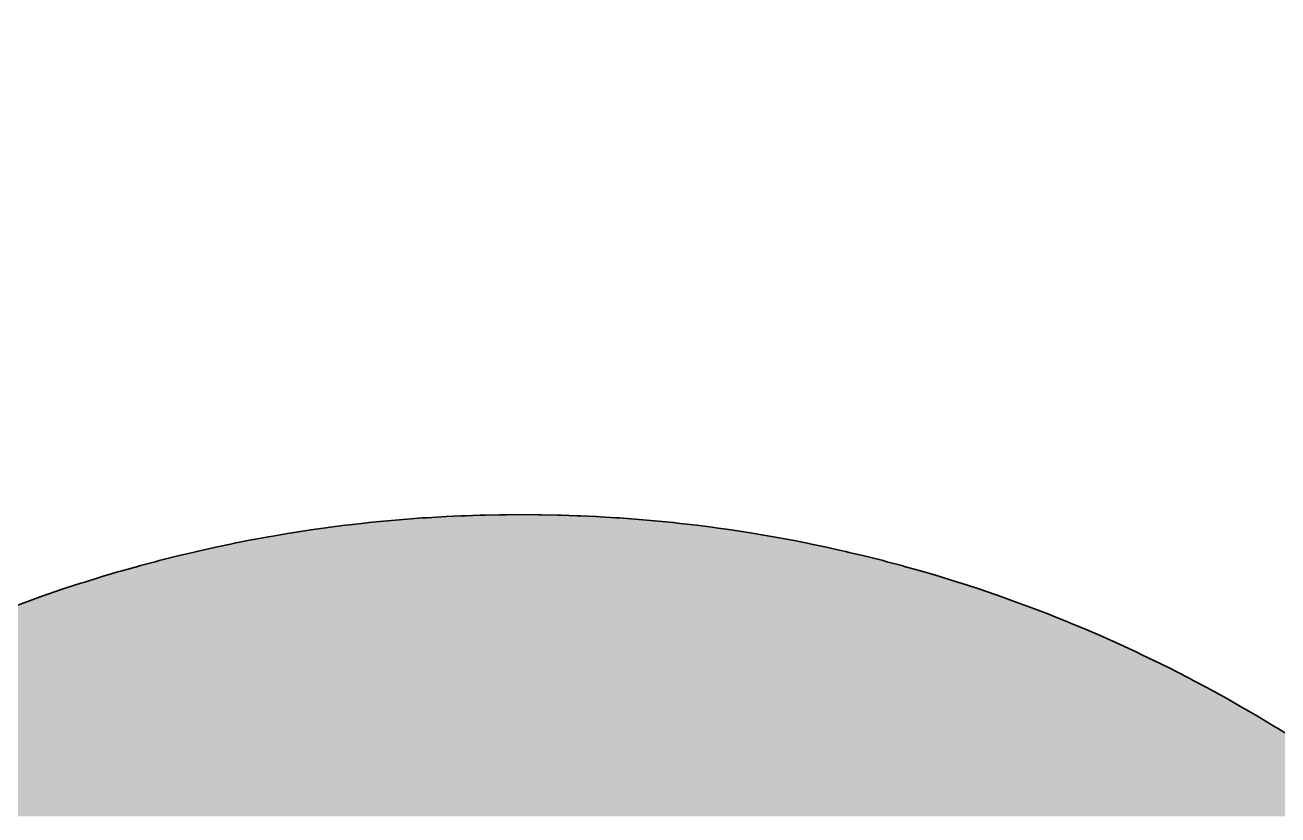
# Model space of a CAD drawing. Header units: inches. Extents: x -225 to -89, y -302 to -258.
# Drawn here: x -169.5333 to -169.4004, y -267.1781 to -267.0944 of the extents above; entities that cross this region are included whole.
import ezdxf

# ---------------------------------------------------------------- set-up
doc = ezdxf.new("R2010")
doc.units = ezdxf.units.IN
doc.header["$MEASUREMENT"] = 0
doc.layers.add('A-Elev-Line-01', color=252, linetype='Continuous', lineweight=35)

# ---------------------------------------------------------------- blocks, each defined once
blk = doc.blocks.new('*U15')
at = {"color": 40, "linetype": 'Continuous'}
for p, q in [((714.259, 1225.606), (713.33, 1225.549)), ((714.543, 1225.62), (714.259, 1225.606)), ((715.467, 1225.664), (714.543, 1225.62)), ((715.761, 1225.675), (715.467, 1225.664)), ((716.675, 1225.707), (715.761, 1225.675)), ((716.993, 1225.713), (716.675, 1225.707)), ((717.884, 1225.733), (716.993, 1225.713)), ((718.306, 1225.736), (717.884, 1225.733)), ((719.092, 1225.742), (718.306, 1225.736)), ((720.301, 1225.736), (719.092, 1225.742)), ((720.301, 1225.736), (720.485, 1225.733)), ((720.485, 1225.733), (721.51, 1225.713)), ((721.51, 1225.713), (721.723, 1225.707)), ((721.723, 1225.707), (722.718, 1225.675)), ((722.718, 1225.675), (722.944, 1225.664)), ((722.944, 1225.664), (723.926, 1225.62)), ((723.926, 1225.62), (724.158, 1225.606)), ((724.158, 1225.606), (725.133, 1225.549)), ((707.041, 1224.918), (706.107, 1224.784)), ((707.305, 1224.952), (707.041, 1224.918)), ((708.24, 1225.073), (707.305, 1224.952)), ((708.505, 1225.103), (708.24, 1225.073)), ((709.441, 1225.211), (708.505, 1225.103)), ((709.708, 1225.239), (709.441, 1225.211)), ((710.643, 1225.334), (709.708, 1225.239)), ((710.913, 1225.358), (710.643, 1225.334)), ((711.847, 1225.441), (710.913, 1225.358)), ((712.12, 1225.462), (711.847, 1225.441)), ((713.053, 1225.532), (712.12, 1225.462)), ((713.33, 1225.549), (713.053, 1225.532)), ((725.133, 1225.549), (725.369, 1225.532)), ((725.369, 1225.532), (726.338, 1225.462)), ((726.338, 1225.462), (726.577, 1225.441)), ((726.577, 1225.441), (727.543, 1225.358)), ((727.543, 1225.358), (727.784, 1225.334)), ((727.784, 1225.334), (728.746, 1225.239)), ((728.746, 1225.239), (728.988, 1225.211)), ((728.988, 1225.211), (729.947, 1225.103)), ((729.947, 1225.103), (730.19, 1225.073)), ((730.19, 1225.073), (731.146, 1224.952)), ((731.146, 1224.952), (731.39, 1224.918)), ((731.39, 1224.918), (732.343, 1224.784)), ((702.269, 1224.138), (701.341, 1223.954)), ((702.528, 1224.185), (702.269, 1224.138)), ((703.458, 1224.356), (702.528, 1224.185)), ((703.718, 1224.401), (703.458, 1224.356)), ((704.65, 1224.559), (703.718, 1224.401)), ((704.911, 1224.6), (704.65, 1224.559)), ((705.844, 1224.747), (704.911, 1224.6)), ((706.107, 1224.784), (705.844, 1224.747)), ((732.343, 1224.784), (732.587, 1224.747)), ((732.587, 1224.747), (733.538, 1224.6)), ((733.538, 1224.6), (733.782, 1224.559)), ((733.782, 1224.559), (734.731, 1224.401)), ((734.731, 1224.401), (734.975, 1224.356)), ((734.975, 1224.356), (735.92, 1224.185)), ((735.92, 1224.185), (736.164, 1224.138)), ((736.164, 1224.138), (737.107, 1223.954)), ((698.722, 1223.386), (697.8, 1223.164)), ((698.977, 1223.443), (698.722, 1223.386)), ((699.901, 1223.652), (698.977, 1223.443)), ((700.157, 1223.706), (699.901, 1223.652)), ((701.083, 1223.903), (700.157, 1223.706)), ((701.341, 1223.954), (701.083, 1223.903)), ((737.107, 1223.954), (737.35, 1223.903)), ((737.35, 1223.903), (738.29, 1223.706)), ((738.29, 1223.706), (738.533, 1223.652)), ((738.533, 1223.652), (739.47, 1223.443)), ((739.47, 1223.443), (739.713, 1223.386)), ((739.713, 1223.386), (740.646, 1223.164)), ((695.207, 1222.492), (694.295, 1222.233)), ((695.459, 1222.559), (695.207, 1222.492)), ((696.375, 1222.805), (695.459, 1222.559)), ((696.628, 1222.87), (696.375, 1222.805)), ((697.546, 1223.103), (696.628, 1222.87)), ((697.8, 1223.164), (697.546, 1223.103)), ((740.646, 1223.164), (740.889, 1223.103)), ((740.889, 1223.103), (741.818, 1222.87)), ((741.818, 1222.87), (742.06, 1222.805)), ((742.06, 1222.805), (742.987, 1222.559)), ((742.987, 1222.559), (743.228, 1222.492)), ((743.228, 1222.492), (744.151, 1222.233)), ((692.885, 1221.818), (691.98, 1221.535)), ((693.135, 1221.892), (692.885, 1221.818)), ((694.044, 1222.163), (693.135, 1221.892)), ((694.295, 1222.233), (694.044, 1222.163)), ((744.151, 1222.233), (744.392, 1222.163)), ((744.392, 1222.163), (745.311, 1221.892)), ((745.311, 1221.892), (745.55, 1221.818)), ((745.55, 1221.818), (746.465, 1221.535)), ((690.582, 1221.082), (689.684, 1220.775)), ((690.829, 1221.163), (690.582, 1221.082)), ((691.731, 1221.458), (690.829, 1221.163)), ((691.98, 1221.535), (691.731, 1221.458)), ((746.465, 1221.535), (746.705, 1221.458)), ((746.705, 1221.458), (747.616, 1221.163)), ((747.616, 1221.163), (747.854, 1221.082)), ((747.854, 1221.082), (748.761, 1220.775)), ((688.3, 1220.285), (687.41, 1219.954)), ((688.544, 1220.372), (688.3, 1220.285)), ((689.439, 1220.691), (688.544, 1220.372)), ((689.684, 1220.775), (689.439, 1220.691)), ((748.761, 1220.775), (748.998, 1220.691)), ((748.998, 1220.691), (749.9, 1220.372)), ((749.9, 1220.372), (750.137, 1220.285)), ((750.137, 1220.285), (751.034, 1219.954)), ((751.034, 1219.954), (751.27, 1219.863)), ((751.27, 1219.863), (752.163, 1219.52)), ((752.163, 1219.52), (752.397, 1219.427)), ((752.397, 1219.427), (753.286, 1219.072)), ((753.286, 1219.072), (753.519, 1218.975)), ((753.519, 1218.975), (754.402, 1218.608)), ((754.402, 1218.608), (754.634, 1218.508)), ((754.634, 1218.508), (755.512, 1218.13)), ((755.512, 1218.13), (755.743, 1218.027)), ((755.743, 1218.027), (756.616, 1217.637)), ((756.616, 1217.637), (756.845, 1217.531)), ((756.845, 1217.531), (757.713, 1217.129)), ((757.713, 1217.129), (757.941, 1217.02)), ((757.941, 1217.02), (758.803, 1216.606)), ((758.803, 1216.606), (759.03, 1216.494)), ((759.03, 1216.494), (759.886, 1216.069)), ((759.886, 1216.069), (760.111, 1215.954)), ((760.111, 1215.954), (760.962, 1215.518)), ((760.962, 1215.518), (761.185, 1215.399)), ((761.185, 1215.399), (762.03, 1214.952)), ((762.03, 1214.952), (762.252, 1214.831)), ((762.252, 1214.831), (763.091, 1214.372)), ((763.091, 1214.372), (763.311, 1214.247)), ((763.311, 1214.247), (764.143, 1213.778)), ((764.143, 1213.778), (764.362, 1213.65)), ((764.362, 1213.65), (765.188, 1213.169)), ((765.188, 1213.169), (765.405, 1213.039)), ((765.405, 1213.039), (766.224, 1212.547)), ((766.224, 1212.547), (766.44, 1212.414)), ((766.44, 1212.414), (767.252, 1211.911))]:
    blk.add_line(p, q, dxfattribs=at)
for points in [[(714.259, 1225.606), (713.33, 1225.549), (725.133, 1225.549)], [(714.543, 1225.62), (714.259, 1225.606), (724.158, 1225.606)], [(715.467, 1225.664), (714.543, 1225.62), (723.926, 1225.62)], [(715.761, 1225.675), (715.467, 1225.664), (722.944, 1225.664)], [(716.675, 1225.707), (715.761, 1225.675), (722.718, 1225.675)], [(716.993, 1225.713), (716.675, 1225.707), (721.723, 1225.707)], [(717.884, 1225.733), (716.993, 1225.713), (721.51, 1225.713)], [(718.306, 1225.736), (717.884, 1225.733), (720.485, 1225.733)], [(719.092, 1225.742), (718.306, 1225.736), (720.301, 1225.736)], [(707.041, 1224.918), (706.107, 1224.784), (732.343, 1224.784)], [(707.305, 1224.952), (707.041, 1224.918), (731.39, 1224.918)], [(708.24, 1225.073), (707.305, 1224.952), (731.146, 1224.952)], [(708.505, 1225.103), (708.24, 1225.073), (730.19, 1225.073)], [(709.441, 1225.211), (708.505, 1225.103), (729.947, 1225.103)], [(709.708, 1225.239), (709.441, 1225.211), (728.988, 1225.211)], [(710.643, 1225.334), (709.708, 1225.239), (728.746, 1225.239)], [(710.913, 1225.358), (710.643, 1225.334), (727.784, 1225.334)], [(711.847, 1225.441), (710.913, 1225.358), (727.543, 1225.358)], [(712.12, 1225.462), (711.847, 1225.441), (726.577, 1225.441)], [(713.053, 1225.532), (712.12, 1225.462), (726.338, 1225.462)], [(713.33, 1225.549), (713.053, 1225.532), (725.369, 1225.532)], [(702.269, 1224.138), (701.341, 1223.954), (737.107, 1223.954)], [(702.528, 1224.185), (702.269, 1224.138), (736.164, 1224.138)], [(703.458, 1224.356), (702.528, 1224.185), (735.92, 1224.185)], [(703.718, 1224.401), (703.458, 1224.356), (734.975, 1224.356)], [(704.65, 1224.559), (703.718, 1224.401), (734.731, 1224.401)], [(704.911, 1224.6), (704.65, 1224.559), (733.782, 1224.559)], [(705.844, 1224.747), (704.911, 1224.6), (733.538, 1224.6)], [(706.107, 1224.784), (705.844, 1224.747), (732.587, 1224.747)], [(698.722, 1223.386), (697.8, 1223.164), (740.646, 1223.164)], [(698.977, 1223.443), (698.722, 1223.386), (739.713, 1223.386)], [(699.901, 1223.652), (698.977, 1223.443), (739.47, 1223.443)], [(700.157, 1223.706), (699.901, 1223.652), (738.533, 1223.652)], [(701.083, 1223.903), (700.157, 1223.706), (738.29, 1223.706)], [(701.341, 1223.954), (701.083, 1223.903), (737.35, 1223.903)], [(695.207, 1222.492), (694.295, 1222.233), (744.151, 1222.233)], [(695.459, 1222.559), (695.207, 1222.492), (743.228, 1222.492)], [(696.375, 1222.805), (695.459, 1222.559), (742.987, 1222.559)], [(696.628, 1222.87), (696.375, 1222.805), (742.06, 1222.805)], [(697.546, 1223.103), (696.628, 1222.87), (741.818, 1222.87)], [(697.8, 1223.164), (697.546, 1223.103), (740.889, 1223.103)], [(692.885, 1221.818), (691.98, 1221.535), (746.465, 1221.535)], [(693.135, 1221.892), (692.885, 1221.818), (745.55, 1221.818)], [(694.044, 1222.163), (693.135, 1221.892), (745.311, 1221.892)], [(694.295, 1222.233), (694.044, 1222.163), (744.392, 1222.163)], [(690.582, 1221.082), (689.684, 1220.775), (748.761, 1220.775)], [(690.829, 1221.163), (690.582, 1221.082), (747.854, 1221.082)], [(691.731, 1221.458), (690.829, 1221.163), (747.616, 1221.163)], [(691.98, 1221.535), (691.731, 1221.458), (746.705, 1221.458)], [(688.3, 1220.285), (687.41, 1219.954), (751.034, 1219.954)], [(688.544, 1220.372), (688.3, 1220.285), (750.137, 1220.285)], [(689.439, 1220.691), (688.544, 1220.372), (749.9, 1220.372)], [(689.684, 1220.775), (689.439, 1220.691), (748.998, 1220.691)], [(686.04, 1219.427), (685.159, 1219.072), (753.286, 1219.072)], [(686.281, 1219.52), (686.04, 1219.427), (752.397, 1219.427)], [(687.167, 1219.863), (686.281, 1219.52), (752.163, 1219.52)], [(687.41, 1219.954), (687.167, 1219.863), (751.27, 1219.863)], [(684.042, 1218.608), (683.803, 1218.508), (754.634, 1218.508)], [(684.918, 1218.975), (684.042, 1218.608), (754.402, 1218.608)], [(685.159, 1219.072), (684.918, 1218.975), (753.519, 1218.975)], [(682.694, 1218.027), (681.828, 1217.637), (756.616, 1217.637)], [(682.932, 1218.13), (682.694, 1218.027), (755.743, 1218.027)], [(683.803, 1218.508), (682.932, 1218.13), (755.512, 1218.13)], [(680.496, 1217.02), (679.64, 1216.606), (758.803, 1216.606)], [(680.731, 1217.129), (680.496, 1217.02), (757.941, 1217.02)], [(681.592, 1217.531), (680.731, 1217.129), (757.713, 1217.129)], [(681.828, 1217.637), (681.592, 1217.531), (756.845, 1217.531)], [(679.408, 1216.494), (678.557, 1216.069), (759.886, 1216.069)], [(679.64, 1216.606), (679.408, 1216.494), (759.03, 1216.494)], [(677.482, 1215.518), (677.252, 1215.399), (761.185, 1215.399)], [(678.326, 1215.954), (677.482, 1215.518), (760.962, 1215.518)], [(678.557, 1216.069), (678.326, 1215.954), (760.111, 1215.954)], [(676.186, 1214.831), (675.353, 1214.372), (763.091, 1214.372)], [(676.413, 1214.952), (676.186, 1214.831), (762.252, 1214.831)], [(677.252, 1215.399), (676.413, 1214.952), (762.03, 1214.952)], [(675.127, 1214.247), (674.3, 1213.778), (764.143, 1213.778)], [(675.353, 1214.372), (675.127, 1214.247), (763.311, 1214.247)], [(673.255, 1213.169), (673.033, 1213.039), (765.405, 1213.039)], [(674.076, 1213.65), (673.255, 1213.169), (765.188, 1213.169)], [(674.3, 1213.778), (674.076, 1213.65), (764.362, 1213.65)], [(671.998, 1212.414), (671.191, 1211.911), (767.252, 1211.911)], [(672.219, 1212.547), (671.998, 1212.414), (766.44, 1212.414)], [(673.033, 1213.039), (672.219, 1212.547), (766.224, 1212.547)], [(670.972, 1211.775), (670.171, 1211.261), (768.272, 1211.261)], [(671.191, 1211.911), (670.972, 1211.775), (767.466, 1211.775)], [(669.954, 1211.122), (669.16, 1210.598), (769.283, 1210.598)], [(670.171, 1211.261), (669.954, 1211.122), (768.484, 1211.122)], [(668.945, 1210.456), (668.159, 1209.921), (770.284, 1209.921)], [(669.16, 1210.598), (668.945, 1210.456), (769.493, 1210.456)], [(667.166, 1209.231), (666.955, 1209.083), (771.483, 1209.083)], [(667.946, 1209.776), (667.166, 1209.231), (771.277, 1209.231)], [(668.159, 1209.921), (667.946, 1209.776), (770.492, 1209.776)], [(666.183, 1208.528), (665.974, 1208.377), (772.464, 1208.377)], [(666.955, 1209.083), (666.183, 1208.528), (772.26, 1208.528)], [(665.002, 1207.658), (664.245, 1207.082), (774.198, 1207.082)], [(665.209, 1207.811), (665.002, 1207.658), (773.436, 1207.658)], [(665.974, 1208.377), (665.209, 1207.811), (773.234, 1207.811)], [(664.245, 1207.082), (664.04, 1206.926), (806.935, 1206.926)]]:
    blk.add_solid(points, dxfattribs=at)
at = {"color": 40, "linetype": 'Continuous', "extrusion": (0, 0, -1)}
for points in [[(-714.259, 1225.606), (-724.158, 1225.606), (-725.133, 1225.549)], [(-714.543, 1225.62), (-723.926, 1225.62), (-724.158, 1225.606)], [(-715.467, 1225.664), (-722.944, 1225.664), (-723.926, 1225.62)], [(-715.761, 1225.675), (-722.718, 1225.675), (-722.944, 1225.664)], [(-716.675, 1225.707), (-721.723, 1225.707), (-722.718, 1225.675)], [(-716.993, 1225.713), (-721.51, 1225.713), (-721.723, 1225.707)], [(-717.884, 1225.733), (-720.485, 1225.733), (-721.51, 1225.713)], [(-718.306, 1225.736), (-720.301, 1225.736), (-720.485, 1225.733)], [(-707.041, 1224.918), (-731.39, 1224.918), (-732.343, 1224.784)], [(-707.305, 1224.952), (-731.146, 1224.952), (-731.39, 1224.918)], [(-708.24, 1225.073), (-730.19, 1225.073), (-731.146, 1224.952)], [(-708.505, 1225.103), (-729.947, 1225.103), (-730.19, 1225.073)], [(-709.441, 1225.211), (-728.988, 1225.211), (-729.947, 1225.103)], [(-709.708, 1225.239), (-728.746, 1225.239), (-728.988, 1225.211)], [(-710.643, 1225.334), (-727.784, 1225.334), (-728.746, 1225.239)], [(-710.913, 1225.358), (-727.543, 1225.358), (-727.784, 1225.334)], [(-711.847, 1225.441), (-726.577, 1225.441), (-727.543, 1225.358)], [(-712.12, 1225.462), (-726.338, 1225.462), (-726.577, 1225.441)], [(-713.053, 1225.532), (-725.369, 1225.532), (-726.338, 1225.462)], [(-713.33, 1225.549), (-725.133, 1225.549), (-725.369, 1225.532)], [(-702.269, 1224.138), (-736.164, 1224.138), (-737.107, 1223.954)], [(-702.528, 1224.185), (-735.92, 1224.185), (-736.164, 1224.138)], [(-703.458, 1224.356), (-734.975, 1224.356), (-735.92, 1224.185)], [(-703.718, 1224.401), (-734.731, 1224.401), (-734.975, 1224.356)], [(-704.65, 1224.559), (-733.782, 1224.559), (-734.731, 1224.401)], [(-704.911, 1224.6), (-733.538, 1224.6), (-733.782, 1224.559)], [(-705.844, 1224.747), (-732.587, 1224.747), (-733.538, 1224.6)], [(-706.107, 1224.784), (-732.343, 1224.784), (-732.587, 1224.747)], [(-698.722, 1223.386), (-739.713, 1223.386), (-740.646, 1223.164)], [(-698.977, 1223.443), (-739.47, 1223.443), (-739.713, 1223.386)], [(-699.901, 1223.652), (-738.533, 1223.652), (-739.47, 1223.443)], [(-700.157, 1223.706), (-738.29, 1223.706), (-738.533, 1223.652)], [(-701.083, 1223.903), (-737.35, 1223.903), (-738.29, 1223.706)], [(-701.341, 1223.954), (-737.107, 1223.954), (-737.35, 1223.903)], [(-695.207, 1222.492), (-743.228, 1222.492), (-744.151, 1222.233)], [(-695.459, 1222.559), (-742.987, 1222.559), (-743.228, 1222.492)], [(-696.375, 1222.805), (-742.06, 1222.805), (-742.987, 1222.559)], [(-696.628, 1222.87), (-741.818, 1222.87), (-742.06, 1222.805)], [(-697.546, 1223.103), (-740.889, 1223.103), (-741.818, 1222.87)], [(-697.8, 1223.164), (-740.646, 1223.164), (-740.889, 1223.103)], [(-692.885, 1221.818), (-745.55, 1221.818), (-746.465, 1221.535)], [(-693.135, 1221.892), (-745.311, 1221.892), (-745.55, 1221.818)], [(-694.044, 1222.163), (-744.392, 1222.163), (-745.311, 1221.892)], [(-694.295, 1222.233), (-744.151, 1222.233), (-744.392, 1222.163)], [(-690.582, 1221.082), (-747.854, 1221.082), (-748.761, 1220.775)], [(-690.829, 1221.163), (-747.616, 1221.163), (-747.854, 1221.082)], [(-691.731, 1221.458), (-746.705, 1221.458), (-747.616, 1221.163)], [(-691.98, 1221.535), (-746.465, 1221.535), (-746.705, 1221.458)], [(-688.3, 1220.285), (-750.137, 1220.285), (-751.034, 1219.954)], [(-688.544, 1220.372), (-749.9, 1220.372), (-750.137, 1220.285)], [(-689.439, 1220.691), (-748.998, 1220.691), (-749.9, 1220.372)], [(-689.684, 1220.775), (-748.761, 1220.775), (-748.998, 1220.691)], [(-686.04, 1219.427), (-752.397, 1219.427), (-753.286, 1219.072)], [(-686.281, 1219.52), (-752.163, 1219.52), (-752.397, 1219.427)], [(-687.167, 1219.863), (-751.27, 1219.863), (-752.163, 1219.52)], [(-687.41, 1219.954), (-751.034, 1219.954), (-751.27, 1219.863)], [(-684.042, 1218.608), (-754.402, 1218.608), (-754.634, 1218.508)], [(-684.918, 1218.975), (-753.519, 1218.975), (-754.402, 1218.608)], [(-685.159, 1219.072), (-753.286, 1219.072), (-753.519, 1218.975)], [(-682.694, 1218.027), (-755.743, 1218.027), (-756.616, 1217.637)], [(-682.932, 1218.13), (-755.512, 1218.13), (-755.743, 1218.027)], [(-683.803, 1218.508), (-754.634, 1218.508), (-755.512, 1218.13)], [(-680.496, 1217.02), (-757.941, 1217.02), (-758.803, 1216.606)], [(-680.731, 1217.129), (-757.713, 1217.129), (-757.941, 1217.02)], [(-681.592, 1217.531), (-756.845, 1217.531), (-757.713, 1217.129)], [(-681.828, 1217.637), (-756.616, 1217.637), (-756.845, 1217.531)], [(-679.408, 1216.494), (-759.03, 1216.494), (-759.886, 1216.069)], [(-679.64, 1216.606), (-758.803, 1216.606), (-759.03, 1216.494)], [(-677.482, 1215.518), (-760.962, 1215.518), (-761.185, 1215.399)], [(-678.326, 1215.954), (-760.111, 1215.954), (-760.962, 1215.518)], [(-678.557, 1216.069), (-759.886, 1216.069), (-760.111, 1215.954)], [(-676.186, 1214.831), (-762.252, 1214.831), (-763.091, 1214.372)], [(-676.413, 1214.952), (-762.03, 1214.952), (-762.252, 1214.831)], [(-677.252, 1215.399), (-761.185, 1215.399), (-762.03, 1214.952)], [(-675.127, 1214.247), (-763.311, 1214.247), (-764.143, 1213.778)], [(-675.353, 1214.372), (-763.091, 1214.372), (-763.311, 1214.247)], [(-673.255, 1213.169), (-765.188, 1213.169), (-765.405, 1213.039)], [(-674.076, 1213.65), (-764.362, 1213.65), (-765.188, 1213.169)], [(-674.3, 1213.778), (-764.143, 1213.778), (-764.362, 1213.65)], [(-671.998, 1212.414), (-766.44, 1212.414), (-767.252, 1211.911)], [(-672.219, 1212.547), (-766.224, 1212.547), (-766.44, 1212.414)], [(-673.033, 1213.039), (-765.405, 1213.039), (-766.224, 1212.547)], [(-670.972, 1211.775), (-767.466, 1211.775), (-768.272, 1211.261)], [(-671.191, 1211.911), (-767.252, 1211.911), (-767.466, 1211.775)], [(-669.954, 1211.122), (-768.484, 1211.122), (-769.283, 1210.598)], [(-670.171, 1211.261), (-768.272, 1211.261), (-768.484, 1211.122)], [(-668.945, 1210.456), (-769.493, 1210.456), (-770.284, 1209.921)], [(-669.16, 1210.598), (-769.283, 1210.598), (-769.493, 1210.456)], [(-667.166, 1209.231), (-771.277, 1209.231), (-771.483, 1209.083)], [(-667.946, 1209.776), (-770.492, 1209.776), (-771.277, 1209.231)], [(-668.159, 1209.921), (-770.284, 1209.921), (-770.492, 1209.776)], [(-666.183, 1208.528), (-772.26, 1208.528), (-772.464, 1208.377)], [(-666.955, 1209.083), (-771.483, 1209.083), (-772.26, 1208.528)], [(-665.002, 1207.658), (-773.436, 1207.658), (-774.198, 1207.082)], [(-665.209, 1207.811), (-773.234, 1207.811), (-773.436, 1207.658)], [(-665.974, 1208.377), (-772.464, 1208.377), (-773.234, 1207.811)], [(-664.245, 1207.082), (-806.935, 1207.082), (-806.935, 1206.926)]]:
    blk.add_solid(points, dxfattribs=at)
blk = doc.blocks.new('144')
at = {"color": 40, "linetype": 'Continuous', "xscale": 0.0016989692132326, "yscale": 0.0016989692132326, "zscale": 0.0016989692132326}
blk.add_blockref('*U15', (-317.90032, 38.28806), dxfattribs=at)

msp = doc.modelspace()

# ---------------------------------------------------------------- block references
at = {"layer": 'A-Elev-Line-01'}
msp.add_blockref('144', (147.19772, -307.51684), dxfattribs=at)

doc.saveas('drawing.dxf')
